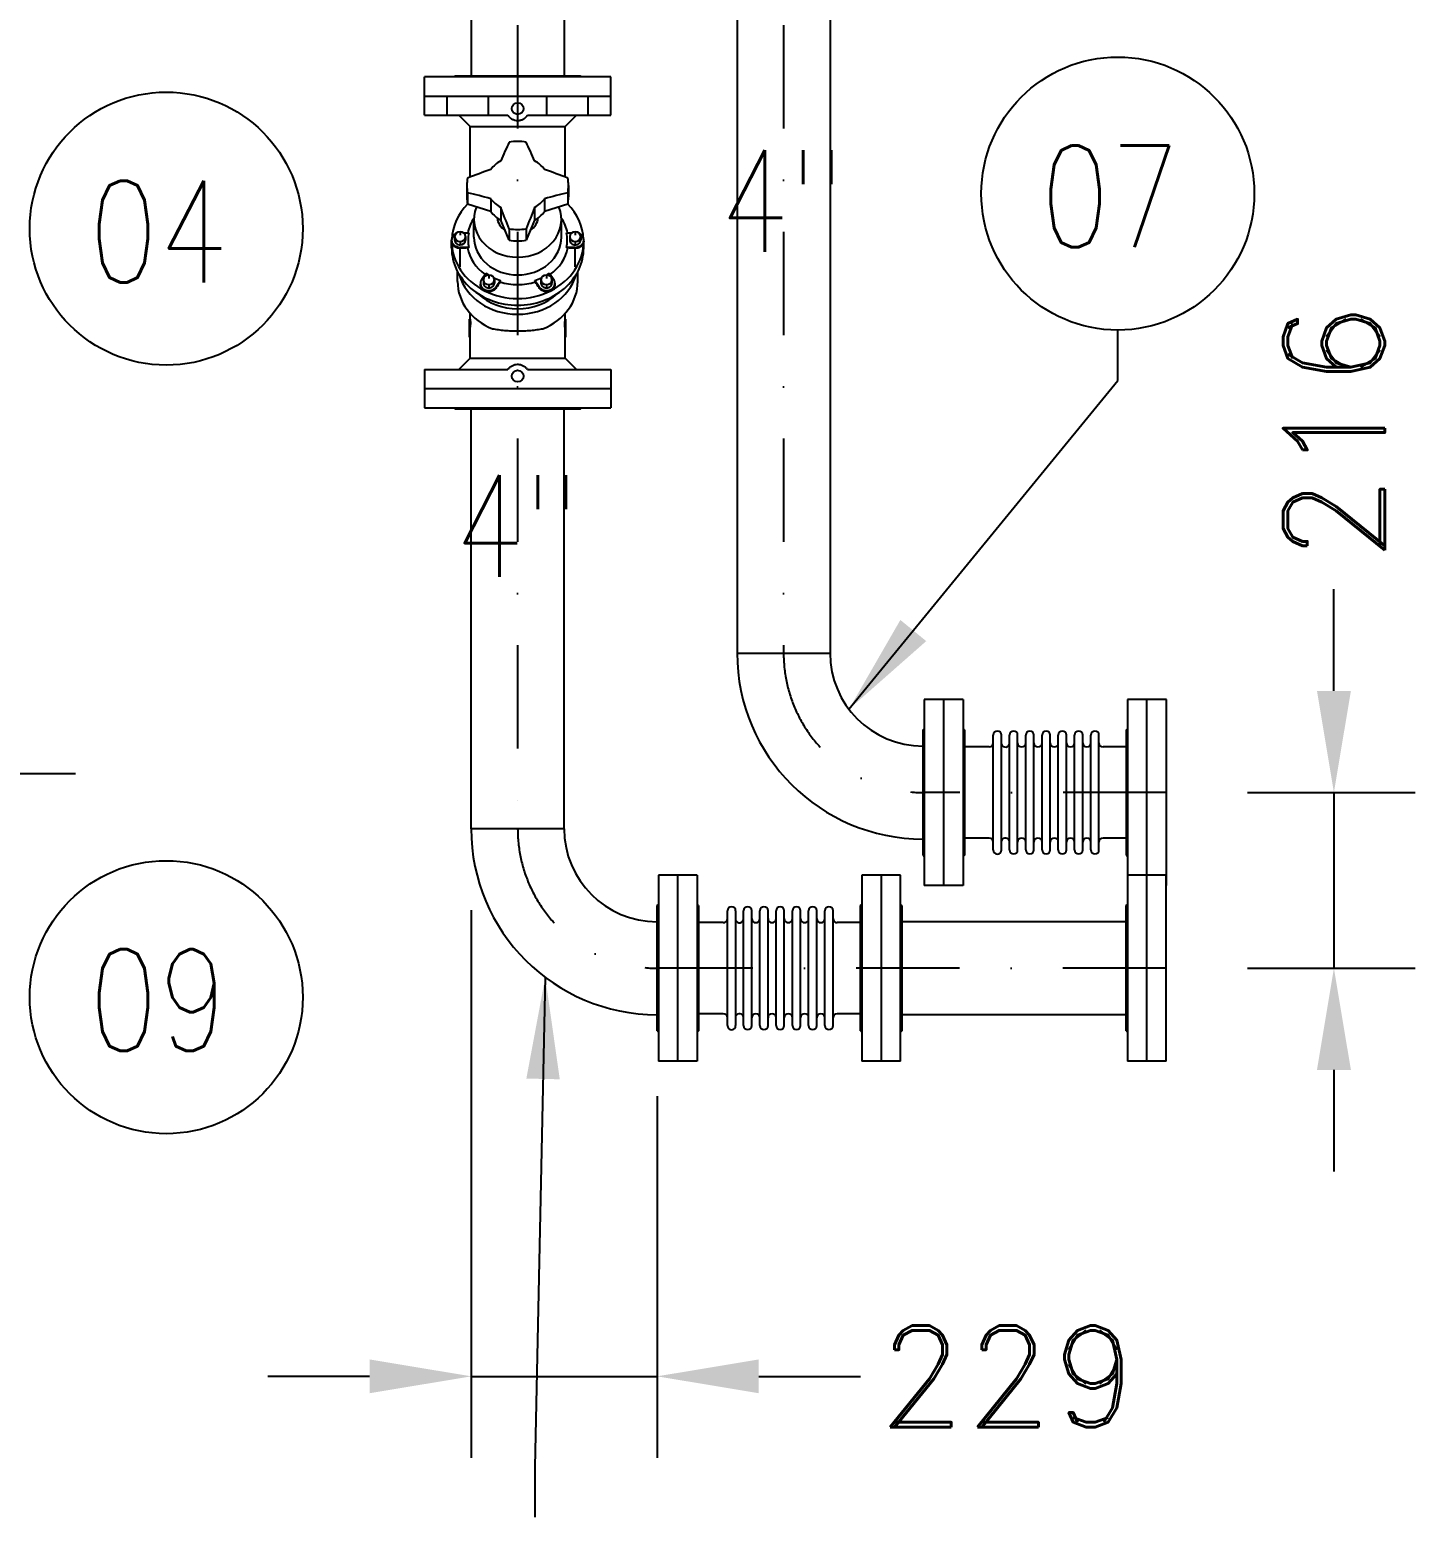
# Model space of a CAD drawing. Header units: millimetres. Extents: x -312439 to 477422, y -331570 to 212570.
# Drawn here: x 364595 to 366299, y 163316 to 165145 of the extents above; entities that cross this region are included whole.
import ezdxf

# ---------------------------------------------------------------- set-up
doc = ezdxf.new("R2010")
doc.units = ezdxf.units.MM
doc.linetypes.add('DASHDOT', pattern=[25.4, 12.7, -6.35, 0, -6.35])
doc.linetypes.add('DASHED', pattern=[0.75, 0.5, -0.25])
doc.layers.add('ARCONDTEXTO', color=4, linetype='Continuous')
doc.layers.add('TEXTO FORMATO', color=4, linetype='Continuous')
doc.styles.add('ROMAND', font='ROMAND.SHX')
doc.styles.add('ROMANS', font='romans.shx', dxfattribs={"height": 187.5})
doc.dimstyles.new('1-50 (MILIMETRO)', dxfattribs={"dimscale": 0, "dimtxt": 125, "dimasz": 125, "dimexe": 100, "dimexo": 100, "dimgap": 50, "dimtad": 0, "dimdec": 0, "dimzin": 0, "dimdsep": 46, "dimtxsty": 'ROMAND', "dimcen": -390, "dimclrd": 1, "dimclre": 1, "dimclrt": 3, "dimadec": 0, "dimazin": 0, "dimtfac": 1, "dimtdec": 0, "dimtix": 1, "dimtmove": 2, "dimatfit": 2, "dimfxl": 1, "dimtvp": 1, "dimtolj": 1, "dimtzin": 0, "dimarcsym": 0})

# ---------------------------------------------------------------- blocks, each defined once
blk = doc.blocks.new('*D140')
at = {"color": 1, "lineweight": -2, "transparency": 16777216}
for p, q in [((364339.6, 164230.8), (364651.9, 164230.8)), ((363903, 163794.2), (363903, 163481.9))]:
    blk.add_line(p, q, dxfattribs=at)
blk.add_arc((363903, 164230.8), 649, 281.053, 348.947, dxfattribs=at)
at = {"color": 1, "transparency": 16777216}
for points in [[(364519.1, 164108.4), (364560.6, 164104.4), (364551.9, 164230.8)], [(364029.4, 163573.2), (364025.4, 163614.6), (363903, 163581.9)]]:
    blk.add_solid(points, dxfattribs=at)
at = {"layer": 'Defpoints', "color": 0, "transparency": 16777216}
for p in [(363903, 164230.8, 0), (364239.6, 164230.8, 0), (363903, 163894.2, 0), (364227.4, 163668.8)]:
    blk.add_point(p, dxfattribs=at)
at = {"color": 3, "transparency": 16777216, "insert": (364273.5, 163860.3), "char_height": 125, "attachment_point": 5, "rotation": 45, "style": 'ROMAND'}
blk.add_mtext('\\A1;90°', dxfattribs=at)
blk = doc.blocks.new('*D19')
at = {"color": 1, "lineweight": -2, "transparency": 16777216}
for p, q in [((366199.1, 164332.4), (366199.1, 164457.4)), ((366092.7, 164207.4), (366299.1, 164207.4)), ((366199.1, 164207.4), (366199.1, 163991.4)), ((366092.7, 163991.4), (366299.1, 163991.4)), ((366199.1, 163866.4), (366199.1, 163741.4))]:
    blk.add_line(p, q, dxfattribs=at)
at = {"color": 1, "transparency": 16777216}
for points in [[(366178.3, 164332.4), (366220, 164332.4), (366199.1, 164207.4)], [(366178.3, 163866.4), (366220, 163866.4), (366199.1, 163991.4)]]:
    blk.add_solid(points, dxfattribs=at)
at = {"layer": 'Defpoints', "color": 0, "transparency": 16777216}
for p in [(365992.7, 164207.4, 0), (365992.7, 163991.4, 0), (366199.1, 163991.4)]:
    blk.add_point(p, dxfattribs=at)
at = {"color": 3, "transparency": 16777216, "insert": (366199.1, 164650), "char_height": 125, "attachment_point": 5, "rotation": 90, "style": 'ROMAND'}
blk.add_mtext('\\A1;216', dxfattribs=at)
blk = doc.blocks.new('*D67')
at = {"color": 1, "lineweight": -2, "transparency": 16777216}
for p, q in [((365138.3, 164062.8), (365138.3, 163389.6)), ((365366.9, 163834.2), (365366.9, 163389.6)), ((365013.3, 163489.6), (364888.3, 163489.6)), ((365138.3, 163489.6), (365366.9, 163489.6)), ((365491.9, 163489.6), (365616.9, 163489.6))]:
    blk.add_line(p, q, dxfattribs=at)
at = {"color": 1, "transparency": 16777216}
for points in [[(365013.3, 163510.4), (365013.3, 163468.8), (365138.3, 163489.6)], [(365491.9, 163510.4), (365491.9, 163468.8), (365366.9, 163489.6)]]:
    blk.add_solid(points, dxfattribs=at)
at = {"layer": 'Defpoints', "color": 0, "transparency": 16777216}
for p in [(365138.3, 164162.8, 0), (365366.9, 163934.2, 0), (365366.9, 163489.6)]:
    blk.add_point(p, dxfattribs=at)
at = {"color": 3, "transparency": 16777216, "insert": (365798.2, 163489.6), "char_height": 125, "attachment_point": 5, "style": 'ROMAND'}
blk.add_mtext('\\A1;229', dxfattribs=at)

msp = doc.modelspace()

# ---------------------------------------------------------------- linework, layer by layer
at = {"color": 6, "linetype": 'DASHDOT', "ltscale": 10}
for p, q in [((365195.405, 165913.066, 0), (365195.405, 164162.844, 0)), ((365522.405, 165913.066, 0), (365522.405, 164378.844, 0))]:
    msp.add_line(p, q, dxfattribs=at)
at = {"color": 5, "linetype": 'Continuous', "extrusion": (0, 1, 0)}
for p, q in [((365138.255, 165341.189, 0), (365138.255, 165088.757, 0)), ((365252.555, 165341.189, 0), (365252.555, 165088.757, 0)), ((365465.255, 165341.189, 0), (365465.255, 164378.844, 0)), ((365579.555, 165341.189, 0), (365579.555, 164378.844, 0)), ((365309.905, 165087.157, 0), (365080.905, 165087.157, 0)), ((365080.905, 165040.145, 0), (365080.905, 165087.157, 0)), ((365118.505, 165088.757, 0), (365116.905, 165087.157, 0)), ((365118.505, 165088.757, 0), (365272.305, 165088.757, 0)), ((365272.305, 165088.757, 0), (365273.905, 165087.157, 0)), ((365309.905, 165040.145, 0), (365309.905, 165087.157, 0)), ((365080.905, 165063.357, 0), (365309.905, 165063.357, 0)), ((365080.905, 165040.145, 0), (365183.303, 165040.145, 0)), ((365137.114, 165026.093, 0), (365123.062, 165040.145, 0)), ((365207.506, 165040.145, 0), (365309.905, 165040.145, 0)), ((365253.696, 165026.093, 0), (365267.748, 165040.145, 0)), ((365137.114, 165026.093, 0), (365253.696, 165026.093, 0)), ((365137.114, 164964.084, 0), (365137.114, 165026.093, 0)), ((365253.696, 164964.084, 0), (365253.696, 165026.093, 0)), ((365132.95, 164953.783, 0), (365132.95, 164939.749, 0)), ((365257.859, 164953.783, 0), (365257.859, 164939.749, 0)), ((365133.824, 164944.769, 0), (365133.824, 164930.735, 0)), ((365162.375, 164921.735, 0), (365133.824, 164930.735, 0)), ((365162.375, 164937.371, 0), (365162.375, 164921.735, 0)), ((365228.435, 164937.371, 0), (365228.435, 164921.735, 0)), ((365256.986, 164930.735, 0), (365228.435, 164921.735, 0)), ((365256.986, 164944.769, 0), (365256.986, 164930.735, 0)), ((365141.694, 164890.306, 0), (365141.694, 164912.001, 0)), ((365174.604, 164926.78, 0), (365174.604, 164911.145, 0)), ((365184.996, 164886.419, 0), (365174.604, 164911.145, 0)), ((365216.206, 164911.145, 0), (365205.814, 164886.419, 0)), ((365216.206, 164926.78, 0), (365216.206, 164911.145, 0)), ((365249.116, 164890.306, 0), (365249.116, 164912.001, 0)), ((365128.418, 164895.678, 0), (365135.302, 164895.678, 0)), ((365184.996, 164900.453, 0), (365184.996, 164886.419, 0)), ((365205.814, 164900.453, 0), (365205.814, 164886.419, 0)), ((365255.507, 164895.678, 0), (365262.392, 164895.678, 0)), ((365114.214, 164876.931, 0), (365114.214, 164886.663, 0)), ((365117.857, 164890.827, 0), (365117.857, 164886.663, 0)), ((365135.302, 164877.649, 0), (365124.623, 164877.649, 0)), ((365131.389, 164890.827, 0), (365131.389, 164886.663, 0)), ((365266.187, 164877.649, 0), (365255.507, 164877.649, 0)), ((365259.421, 164890.827, 0), (365259.421, 164886.663, 0)), ((365272.953, 164890.827, 0), (365272.953, 164886.663, 0)), ((365276.596, 164876.931, 0), (365276.596, 164886.663, 0)), ((365121.5, 164835.659, 0), (365121.5, 164847.818, 0)), ((365150.999, 164838.084, 0), (365156.339, 164846.093, 0)), ((365153.248, 164837.74, 0), (365153.248, 164833.577, 0)), ((365166.78, 164837.74, 0), (365166.78, 164833.577, 0)), ((365174.368, 164837.079, 0), (365169.028, 164829.069, 0)), ((365221.781, 164829.069, 0), (365216.442, 164837.079, 0)), ((365224.03, 164837.74, 0), (365224.03, 164833.577, 0)), ((365234.471, 164846.093, 0), (365239.81, 164838.084, 0)), ((365237.562, 164837.74, 0), (365237.562, 164833.577, 0)), ((365269.309, 164835.659, 0), (365269.309, 164847.818, 0)), ((365149.605, 164833.577, 0), (365149.605, 164832.22, 0)), ((365241.205, 164833.577, 0), (365241.205, 164832.22, 0)), ((365136.073, 164789.455, 0), (365137.114, 164789.455, 0)), ((365136.073, 164767.219, 0), (365136.073, 164789.454, 0)), ((365136.431, 164782.954, 0), (365137.478, 164782.954, 0)), ((365136.431, 164779.664, 0), (365136.431, 164782.954, 0)), ((365137.114, 164789.455, 0), (365137.114, 164796.313, 0)), ((365137.478, 164779.664, 0), (365137.478, 164782.954, 0)), ((365253.331, 164782.954, 0), (365254.379, 164782.954, 0)), ((365253.331, 164779.664, 0), (365253.331, 164782.954, 0)), ((365253.696, 164789.455, 0), (365253.696, 164796.313, 0)), ((365253.696, 164789.455, 0), (365254.737, 164789.455, 0)), ((365254.379, 164779.664, 0), (365254.379, 164782.954, 0)), ((365254.737, 164767.219, 0), (365254.737, 164789.454, 0)), ((365137.146, 164767.219, 0), (365136.073, 164767.219, 0)), ((365137.478, 164779.664, 0), (365136.105, 164779.664, 0)), ((365136.105, 164767.219, 0), (365136.105, 164779.664, 0)), ((365137.114, 164741.508, 0), (365137.114, 164767.219, 0)), ((365137.146, 164767.219, 0), (365137.146, 164779.664, 0)), ((365253.331, 164779.664, 0), (365254.705, 164779.664, 0)), ((365253.663, 164767.219, 0), (365253.663, 164779.664, 0)), ((365253.663, 164767.219, 0), (365254.737, 164767.219, 0)), ((365253.696, 164741.508, 0), (365253.696, 164767.219, 0)), ((365254.705, 164767.219, 0), (365254.705, 164779.664, 0)), ((365080.905, 164727.456, 0), (365183.303, 164727.456, 0)), ((365080.905, 164727.456, 0), (365080.905, 164680.444, 0)), ((365137.114, 164741.508, 0), (365123.062, 164727.456, 0)), ((365137.114, 164741.508, 0), (365253.696, 164741.508, 0)), ((365207.506, 164727.456, 0), (365309.905, 164727.456, 0)), ((365253.696, 164741.508, 0), (365267.748, 164727.456, 0)), ((365309.905, 164727.456, 0), (365309.905, 164680.444, 0)), ((365080.905, 164704.244, 0), (365309.905, 164704.244, 0)), ((365080.905, 164680.444, 0), (365309.905, 164680.444, 0)), ((365118.505, 164678.844, 0), (365116.905, 164680.444, 0)), ((365272.305, 164678.844, 0), (365118.505, 164678.844, 0)), ((365138.255, 164162.844, 0), (365138.255, 164678.844, 0)), ((365252.555, 164162.844, 0), (365252.555, 164678.844, 0)), ((365272.305, 164678.844, 0), (365273.905, 164680.444, 0)), ((365465.255, 164378.844, 0), (365579.555, 164378.844, 0)), ((365695.455, 164321.894, 0), (365695.455, 164092.894, 0)), ((365743.055, 164321.894, 0), (365695.455, 164321.894, 0)), ((365719.255, 164092.894, 0), (365719.255, 164321.894, 0)), ((365743.055, 164321.894, 0), (365743.055, 164092.894, 0)), ((365945.455, 164321.894, 0), (365945.455, 164105.894, 0)), ((365993.055, 164321.894, 0), (365945.455, 164321.894, 0)), ((365969.255, 164105.894, 0), (365969.255, 164321.894, 0)), ((365993.055, 164092.894, 0), (365993.055, 164321.894, 0)), ((365693.855, 164284.294, 0), (365695.455, 164285.894, 0)), ((365693.855, 164130.494, 0), (365693.855, 164284.294, 0)), ((365744.655, 164284.294, 0), (365743.055, 164285.894, 0)), ((365744.655, 164284.294, 0), (365744.655, 164130.494, 0)), ((365780.232, 164136.887, 0), (365780.232, 164277.901, 0)), ((365790.471, 164136.887, 0), (365790.471, 164277.901, 0)), ((365800.232, 164136.887, 0), (365800.232, 164277.901, 0)), ((365810.232, 164136.887, 0), (365810.232, 164277.901, 0)), ((365820.232, 164136.887, 0), (365820.232, 164277.901, 0)), ((365830.232, 164136.887, 0), (365830.232, 164277.901, 0)), ((365840.232, 164136.887, 0), (365840.232, 164277.901, 0)), ((365850.232, 164136.887, 0), (365850.232, 164277.901, 0)), ((365860.232, 164136.887, 0), (365860.232, 164277.901, 0)), ((365870.232, 164136.887, 0), (365870.232, 164277.901, 0)), ((365880.232, 164136.887, 0), (365880.232, 164277.901, 0)), ((365890.232, 164136.887, 0), (365890.232, 164277.901, 0)), ((365900.232, 164136.887, 0), (365900.232, 164277.901, 0)), ((365910.232, 164136.887, 0), (365910.232, 164277.901, 0)), ((365943.855, 164284.294, 0), (365945.455, 164285.894, 0)), ((365943.855, 164130.494, 0), (365943.855, 164284.294, 0)), ((365775.232, 164263.394, 0), (365744.655, 164263.394, 0)), ((365943.855, 164263.394, 0), (365915.232, 164263.394, 0)), ((365252.555, 164162.844, 0), (365138.255, 164162.844, 0)), ((365775.232, 164151.394, 0), (365744.655, 164151.394, 0)), ((365943.855, 164151.394, 0), (365915.232, 164151.394, 0)), ((365693.855, 164130.494, 0), (365695.455, 164128.894, 0)), ((365744.655, 164130.494, 0), (365743.055, 164128.894, 0)), ((365943.855, 164130.494, 0), (365945.455, 164128.894, 0)), ((365368.455, 164105.894, 0), (365368.455, 163876.894, 0)), ((365416.055, 164105.894, 0), (365368.455, 164105.894, 0)), ((365392.255, 163876.894, 0), (365392.255, 164105.894, 0)), ((365416.055, 164105.894, 0), (365416.055, 163876.894, 0)), ((365618.455, 164105.894, 0), (365618.455, 163876.894, 0)), ((365666.055, 164105.894, 0), (365618.455, 164105.894, 0)), ((365642.255, 164105.894, 0), (365642.255, 163876.894, 0)), ((365666.055, 163876.894, 0), (365666.055, 164105.894, 0)), ((365945.146, 164105.894, 0), (365945.146, 163876.894, 0)), ((365992.746, 164105.894, 0), (365945.146, 164105.894, 0)), ((365968.946, 163876.894, 0), (365968.946, 164105.894, 0)), ((365992.746, 163876.894, 0), (365992.746, 164105.894, 0)), ((365743.055, 164092.894, 0), (365695.455, 164092.894, 0)), ((365993.055, 164092.894, 0), (365992.746, 164092.894, 0)), ((365366.855, 164068.294, 0), (365368.455, 164069.894, 0)), ((365366.855, 163914.494, 0), (365366.855, 164068.294, 0)), ((365417.655, 164068.294, 0), (365416.055, 164069.894, 0)), ((365417.655, 164068.294, 0), (365417.655, 163914.494, 0)), ((365616.855, 164068.294, 0), (365618.455, 164069.894, 0)), ((365616.855, 163914.494, 0), (365616.855, 164068.294, 0)), ((365667.655, 164068.294, 0), (365666.055, 164069.894, 0)), ((365667.655, 164068.294, 0), (365667.655, 163914.494, 0)), ((365943.546, 164068.294, 0), (365945.146, 164069.894, 0)), ((365943.546, 163914.494, 0), (365943.546, 164068.294, 0)), ((365453.232, 163920.887, 0), (365453.232, 164061.901, 0)), ((365463.471, 163920.887, 0), (365463.471, 164061.901, 0)), ((365473.232, 163920.887, 0), (365473.232, 164061.901, 0)), ((365483.232, 163920.887, 0), (365483.232, 164061.901, 0)), ((365493.232, 163920.887, 0), (365493.232, 164061.901, 0)), ((365503.232, 163920.887, 0), (365503.232, 164061.901, 0)), ((365513.232, 163920.887, 0), (365513.232, 164061.901, 0)), ((365523.232, 163920.887, 0), (365523.232, 164061.901, 0)), ((365533.232, 163920.887, 0), (365533.232, 164061.901, 0)), ((365543.232, 163920.887, 0), (365543.232, 164061.901, 0)), ((365553.232, 163920.887, 0), (365553.232, 164061.901, 0)), ((365563.232, 163920.887, 0), (365563.232, 164061.901, 0)), ((365573.232, 163920.887, 0), (365573.232, 164061.901, 0)), ((365583.232, 163920.887, 0), (365583.232, 164061.901, 0)), ((365448.232, 164047.394, 0), (365417.655, 164047.394, 0)), ((365616.855, 164047.394, 0), (365588.232, 164047.394, 0)), ((365943.546, 164048.544, 0), (365667.655, 164048.544, 0)), ((365448.232, 163935.394, 0), (365417.655, 163935.394, 0)), ((365616.855, 163935.394, 0), (365588.232, 163935.394, 0)), ((365943.546, 163934.244, 0), (365667.655, 163934.244, 0)), ((365366.855, 163914.494, 0), (365368.455, 163912.894, 0)), ((365417.655, 163914.494, 0), (365416.055, 163912.894, 0)), ((365616.855, 163914.494, 0), (365618.455, 163912.894, 0)), ((365667.655, 163914.494, 0), (365666.055, 163912.894, 0)), ((365943.546, 163914.494, 0), (365945.146, 163912.894, 0)), ((365416.055, 163876.894, 0), (365368.455, 163876.894, 0)), ((365666.055, 163876.894, 0), (365618.455, 163876.894, 0)), ((365992.746, 163876.894, 0), (365945.146, 163876.894, 0))]:
    msp.add_line(p, q, dxfattribs=at)
at = {"color": 5, "linetype": 'DASHED', "extrusion": (0, 1, 0)}
for p, q in [((365108.854, 165040.145, 0), (365108.854, 165063.357, 0)), ((365159.554, 165040.145, 0), (365159.554, 165063.357, 0)), ((365231.255, 165040.145, 0), (365231.255, 165063.357, 0)), ((365281.956, 165040.145, 0), (365281.956, 165063.357, 0)), ((365124.623, 164896.686, 0), (365124.623, 164892.523, 0)), ((365266.187, 164896.686, 0), (365266.187, 164892.523, 0)), ((365124.538, 164853.821, 0), (365124.538, 164877.554, 0)), ((365124.623, 164884.967, 0), (365124.623, 164880.804, 0)), ((365124.623, 164877.649, 0), (365124.623, 164876.509, 0)), ((365266.187, 164884.967, 0), (365266.187, 164880.804, 0)), ((365266.187, 164877.649, 0), (365266.187, 164876.509, 0)), ((365266.271, 164853.821, 0), (365266.271, 164877.554, 0)), ((365150.999, 164838.084, 0), (365150.999, 164836.945, 0)), ((365160.014, 164843.6, 0), (365160.014, 164839.436, 0)), ((365230.796, 164843.6, 0), (365230.796, 164839.436, 0)), ((365239.81, 164838.084, 0), (365239.81, 164836.945, 0)), ((365160.014, 164831.881, 0), (365160.014, 164827.717, 0)), ((365169.028, 164829.069, 0), (365169.028, 164827.93, 0)), ((365221.781, 164829.069, 0), (365221.781, 164827.93, 0)), ((365230.796, 164831.881, 0), (365230.796, 164827.717, 0))]:
    msp.add_line(p, q, dxfattribs=at)
at = {"color": 6, "linetype": 'DASHDOT', "ltscale": 10, "extrusion": (0, 1, 0)}
for p, q in [((365993.055, 164207.394, 0), (365693.855, 164207.394, 0)), ((365992.746, 163991.394, 0), (365366.855, 163991.394, 0))]:
    msp.add_line(p, q, dxfattribs=at)
at = {"color": 5, "linetype": 'Continuous'}
for centre in [(365195.405, 165048.264, 0), (365195.405, 164719.337, 0)]:
    msp.add_circle(centre, 7.182, dxfattribs=at)
for centre, radius, start, end in [((365693.855, 164378.844, 0), 228.6, 180, 270), ((365693.855, 164378.844, 0), 114.3, 180, 270), ((365785.351, 164277.901, 0), 5.119, 0, 180), ((365805.232, 164277.901, 0), 5, 0, 180), ((365825.232, 164277.901, 0), 5, 0, 180), ((365845.232, 164277.901, 0), 5, 0, 180), ((365865.232, 164277.901, 0), 5, 0, 180), ((365885.232, 164277.901, 0), 5, 0, 180), ((365905.232, 164277.901, 0), 5, 0, 180), ((365775.232, 164268.394, 0), 5, 270, 0), ((365795.232, 164268.268, 0), 5.002, 197.829397, 358.562061), ((365815.232, 164268.394, 0), 5, 180, 0), ((365835.232, 164268.394, 0), 5, 180, 0), ((365855.232, 164268.394, 0), 5, 180, 0), ((365875.232, 164268.394, 0), 5, 180, 0), ((365895.232, 164268.394, 0), 5, 180, 0), ((365915.232, 164268.394, 0), 5, 180, 270), ((365366.855, 164162.844, 0), 228.6, 180, 270), ((365366.855, 164162.844, 0), 114.3, 180, 270), ((365775.232, 164146.394, 0), 5, 0, 90), ((365795.232, 164146.519, 0), 5.002, 1.437939, 162.170603), ((365815.232, 164146.394, 0), 5, 0, 180), ((365835.232, 164146.394, 0), 5, 0, 180), ((365855.232, 164146.394, 0), 5, 0, 180), ((365875.232, 164146.394, 0), 5, 0, 180), ((365895.232, 164146.394, 0), 5, 0, 180), ((365915.232, 164146.394, 0), 5, 90, 180), ((365785.351, 164136.887, 0), 5.119, 180, 0), ((365805.232, 164136.887, 0), 5, 180, 0), ((365825.232, 164136.887, 0), 5, 180, 0), ((365845.232, 164136.887, 0), 5, 180, 0), ((365865.232, 164136.887, 0), 5, 180, 0), ((365885.232, 164136.887, 0), 5, 180, 0), ((365905.232, 164136.887, 0), 5, 180, 0), ((365448.232, 164052.394, 0), 5, 270, 0), ((365458.351, 164061.901, 0), 5.119, 0, 180), ((365468.232, 164052.268, 0), 5.002, 197.829397, 358.562061), ((365478.232, 164061.901, 0), 5, 0, 180), ((365488.232, 164052.394, 0), 5, 180, 0), ((365498.232, 164061.901, 0), 5, 0, 180), ((365508.232, 164052.394, 0), 5, 180, 0), ((365518.232, 164061.901, 0), 5, 0, 180), ((365528.232, 164052.394, 0), 5, 180, 0), ((365538.232, 164061.901, 0), 5, 0, 180), ((365548.232, 164052.394, 0), 5, 180, 0), ((365558.232, 164061.901, 0), 5, 0, 180), ((365568.232, 164052.394, 0), 5, 180, 0), ((365578.232, 164061.901, 0), 5, 0, 180), ((365588.232, 164052.394, 0), 5, 180, 270), ((365448.232, 163930.394, 0), 5, 0, 90), ((365468.232, 163930.519, 0), 5.002, 1.437939, 162.170603), ((365488.232, 163930.394, 0), 5, 0, 180), ((365508.232, 163930.394, 0), 5, 0, 180), ((365528.232, 163930.394, 0), 5, 0, 180), ((365548.232, 163930.394, 0), 5, 0, 180), ((365568.232, 163930.394, 0), 5, 0, 180), ((365588.232, 163930.394, 0), 5, 90, 180), ((365458.351, 163920.887, 0), 5.119, 180, 0), ((365478.232, 163920.887, 0), 5, 180, 0), ((365498.232, 163920.887, 0), 5, 180, 0), ((365518.232, 163920.887, 0), 5, 180, 0), ((365538.232, 163920.887, 0), 5, 180, 0), ((365558.232, 163920.887, 0), 5, 180, 0), ((365578.232, 163920.887, 0), 5, 180, 0)]:
    msp.add_arc(centre, radius, start, end, dxfattribs=at)
at = {"color": 6, "linetype": 'DASHDOT', "ltscale": 10}
for centre in [(365693.855, 164378.844, 0), (365366.855, 164162.844, 0)]:
    msp.add_arc(centre, 171.45, 180, 270, dxfattribs=at)
at = {"color": 5, "linetype": 'Continuous'}
for centre, major_axis, ratio, start_param, end_param in [((365166.422, 164778.176, 0), (112.271, 356.18), 0.17101007, 0.92776973, 1.00960026), ((365195.405, 164953.783, 0), (62.455, 0), 0.8660254, 1.57079633, 1.73824441), ((365195.405, 164953.783, 0), (62.455, 0), 0.8660254, 1.40334825, 1.57079633), ((365224.388, 164778.176, 0), (112.271, -356.18), 0.17101007, 2.13199239, 2.21382292), ((365195.405, 164955.385, 0), (39.034, 0), 0.8660254, 2.1328053, 2.57958368), ((365195.405, 164955.385, 0), (39.034, 0), 0.8660254, 0.56200898, 1.00878735), ((365184.856, 164794.141, 0), (344.286, 144.695), 0.46984631, 1.43994373, 1.52177426), ((365205.954, 164794.141, 0), (344.286, -144.695), 0.46984631, 1.6198184, 1.70164893), ((365195.405, 164953.783, 0), (62.455, 0), 0.8660254, 2.97414457, 3.14159265), ((365195.405, 164953.783, 0), (62.455, 0), 0.8660254, 3.14159265, 3.30904073), ((365195.405, 164953.783, 0), (62.455, 0), 0.8660254, 0, 0.16744808), ((365195.405, 164953.783, 0), (62.455, 0), 0.8660254, 6.11573723, 6.28318531), ((365195.405, 164885.102, 0), (81.191, 0), 0.8660254, 2.432344, 3.10701384), ((365195.405, 164939.749, 0), (62.455, 0), 0.8660254, 3.14159265, 3.30904073), ((365184.856, 164743.94, 0), (344.286, -144.695), 0.46984631, 1.82985829, 1.91168882), ((365195.405, 164955.385, 0), (39.034, 0), 0.8660254, 3.70360163, 4.15038), ((365195.405, 164955.385, 0), (39.034, 0), 0.8660254, 5.27439796, 5.72117633), ((365205.954, 164743.94, 0), (344.286, 144.695), 0.46984631, 1.22990383, 1.31173436), ((365195.405, 164939.749, 0), (-62.455, 0), 0.8660254, 2.97414457, 3.14159265), ((365195.405, 164885.102, 0), (81.191, 0), 0.8660254, 0.03457881, 0.70924865), ((365195.405, 164885.92, 0), (62.483, 0), 0.8660254, 2.60427768, 2.96027992), ((365195.405, 164912.001, 0), (53.711, 0), 0.8660254, 2.80620982, 4.71238898), ((365195.405, 164939.749, 0), (39.034, 0), 0.8660254, 3.70360163, 4.15038), ((365195.405, 164915.809, 0), (25.294, 0), 0.8660254, 3.2272514, 4.05379587), ((365166.422, 164759.905, 0), (-112.271, 356.18), 0.17101007, 5.06354515, 5.14537568), ((365195.405, 164912.001, 0), (53.711, 0), 0.8660254, 4.71238898, 6.61856814), ((365224.388, 164759.905, 0), (-112.271, -356.18), 0.17101007, 4.27940228, 4.36123281), ((365195.405, 164915.809, 0), (25.294, 0), 0.8660254, 5.37098209, 6.19752656), ((365195.405, 164939.749, 0), (39.034, 0), 0.8660254, 5.27439796, 5.72117633), ((365195.405, 164885.92, 0), (62.483, 0), 0.8660254, 0.18131273, 0.53731497), ((365124.623, 164886.663, 0), (10.409, 0), 0.8660254, 2.11391286, 4.71238898), ((365124.623, 164890.827, 0), (-6.766, 0), 0.8660254, 4.71238898, 7.85398163), ((365124.623, 164890.827, 0), (-6.766, 0), 0.8660254, 1.57079633, 4.71238898), ((365195.405, 164886.663, 0), (60.997, 0), 0.8660254, 2.9701049, 3.3130804), ((365195.405, 164953.783, 0), (62.455, 0), 0.8660254, 4.5449409, 4.71238898), ((365195.405, 164953.783, 0), (62.455, 0), 0.8660254, 4.71238898, 4.87983706), ((365195.405, 164886.663, 0), (60.997, 0), 0.8660254, 6.11169756, 6.45467306), ((365266.187, 164890.827, 0), (6.766, 0), 0.8660254, 1.57079633, 4.71238898), ((365266.187, 164890.827, 0), (6.766, 0), 0.8660254, 4.71238898, 7.85398163), ((365266.187, 164886.663, 0), (-10.409, 0), 0.8660254, 1.57079633, 4.16927245), ((365195.405, 164885.102, 0), (81.191, 0), 0.8660254, 3.14159265, 4.1887902), ((365195.405, 164876.931, 0), (81.191, 0), 0.8660254, 3.14159265, 4.71238898), ((365124.623, 164886.663, 0), (-6.766, 0), 0.8660254, 0, 1.57079633), ((365124.623, 164886.663, 0), (-6.766, 0), 0.8660254, 1.57079633, 3.14159265), ((365195.405, 164885.92, 0), (62.483, 0), 0.8660254, 3.30896296, 4.01445297), ((365195.405, 164890.306, 0), (53.711, 0), 0.8660254, 3.14159265, 4.71238898), ((365195.405, 164939.749, 0), (62.455, 0), 0.8660254, 4.5449409, 4.87983706), ((365195.405, 164890.306, 0), (53.711, 0), 0.8660254, 4.71238898, 6.28318531), ((365195.405, 164876.931, 0), (81.191, 0), 0.8660254, 4.71238898, 6.28318531), ((365195.405, 164885.92, 0), (62.483, 0), 0.8660254, 5.41032499, 6.115815), ((365195.405, 164885.102, 0), (81.191, 0), 0.8660254, 5.23598776, 6.28318531), ((365266.187, 164886.663, 0), (6.766, 0), 0.8660254, 3.14159265, 4.71238898), ((365266.187, 164886.663, 0), (6.766, 0), 0.8660254, 4.71238898, 6.28318531), ((365195.405, 164859.391, 0), (73.905, 0), 0.8660254, 3.38446269, 6.04031527), ((365160.014, 164833.577, 0), (10.409, 0), 0.8660254, 2.61799388, 5.75958653), ((365160.014, 164837.74, 0), (6.766, 0), 0.8660254, 1.57079633, 4.71238898), ((365195.405, 164886.663, 0), (60.997, 0), 0.8660254, 4.01730246, 4.0946815), ((365160.014, 164837.74, 0), (6.766, 0), 0.8660254, 4.71238898, 7.85398163), ((365195.405, 164886.663, 0), (60.997, 0), 0.8660254, 4.21076143, 4.36027795), ((365195.405, 164886.663, 0), (60.997, 0), 0.8660254, 5.06450001, 5.21401654), ((365230.796, 164833.577, 0), (-10.409, 0), 0.8660254, 0.52359878, 3.66519143), ((365230.796, 164837.74, 0), (6.766, 0), 0.8660254, 1.57079633, 4.71238898), ((365195.405, 164886.663, 0), (60.997, 0), 0.8660254, 5.33009646, 5.40747551), ((365230.796, 164837.74, 0), (6.766, 0), 0.8660254, 4.71238898, 7.85398163), ((365195.405, 164835.659, 0), (73.905, 0), 0.8660254, 3.14159265, 4.27787098), ((365195.405, 164859.391, 0), (66.098, 0), 0.8660254, 3.88544669, 4.71238898), ((365160.014, 164833.577, 0), (6.766, 0), 0.8660254, 3.14159265, 4.71238898), ((365195.405, 164885.102, 0), (81.191, 0), 0.8660254, 4.1887902, 4.71238898), ((365160.014, 164833.577, 0), (6.766, 0), 0.8660254, 4.71238898, 6.28318531), ((365195.405, 164885.92, 0), (62.483, 0), 0.8660254, 4.35616051, 4.71238898), ((365195.405, 164885.92, 0), (62.483, 0), 0.8660254, 4.71238898, 5.06861745), ((365195.405, 164885.102, 0), (81.191, 0), 0.8660254, 4.71238898, 5.23598776), ((365195.405, 164859.391, 0), (66.098, 0), 0.8660254, 4.71238898, 5.53933127), ((365230.796, 164833.577, 0), (6.766, 0), 0.8660254, 3.14159265, 4.71238898), ((365195.405, 164835.659, 0), (73.905, 0), 0.8660254, 5.14690698, 6.28318531), ((365230.796, 164833.577, 0), (6.766, 0), 0.8660254, 4.71238898, 6.28318531), ((365195.405, 164789.454, 0), (59.332, 0), 0.99934383, 3.14156393, 3.14159265), ((365195.405, 164789.457, 0), (-59.332, 0), 0.99934383, 0.00002873, 0.10989894), ((365195.405, 164789.457, 0), (-58.291, 0), 0.99934383, 0.00002924, 0.11186957), ((365195.405, 164789.457, 0), (-58.291, 0), 0.99934383, 3.02972308, 3.14156341), ((365195.405, 164789.457, 0), (-59.332, 0), 0.99934383, 3.03169372, 3.14156393), ((365195.405, 164789.454, 0), (59.332, 0), 0.99934383, 0, 0.00002873)]:
    msp.add_ellipse(centre, major_axis=major_axis, ratio=ratio, start_param=start_param, end_param=end_param, dxfattribs=at)
for points, knots in [([(365183.303, 165040.145, 0), (365183.973, 165039.148, 0), (365184.749, 165038.253, 0), (365185.849, 165037.258, 0), (365186.076, 165037.065, 0), (365186.543, 165036.692, 0), (365186.784, 165036.511, 0), (365187.517, 165035.996, 0), (365188.023, 165035.685, 0), (365189.068, 165035.128, 0), (365189.607, 165034.881, 0), (365190.719, 165034.453, 0), (365191.295, 165034.27, 0), (365193.031, 165033.837, 0), (365194.208, 165033.692, 0), (365195.405, 165033.692, 0)], [0, 0, 0, 0, 0.0034182904, 0.0034182904, 0.004272863, 0.004272863, 0.0051274356, 0.0051274356, 0.0068365808, 0.0068365808, 0.0085457261, 0.0085457261, 0.0102548713, 0.0102548713, 0.0136731617, 0.0136731617, 0.0136731617, 0.0136731617]), ([(365195.405, 165033.692, 0), (365195.704, 165033.692, 0), (365196.005, 165033.701, 0), (365196.602, 165033.738, 0), (365196.898, 165033.765, 0), (365197.782, 165033.875, 0), (365198.364, 165033.983, 0), (365199.514, 165034.27, 0), (365200.082, 165034.449, 0), (365201.202, 165034.881, 0), (365201.743, 165035.129, 0), (365202.787, 165035.686, 0), (365203.291, 165035.996, 0), (365204.019, 165036.506, 0), (365204.257, 165036.685, 0), (365204.724, 165037.057, 0), (365204.953, 165037.251, 0), (365206.06, 165038.252, 0), (365206.838, 165039.149, 0), (365207.506, 165040.145, 0)], [0.0136731617, 0.0136731617, 0.0136731617, 0.0136731617, 0.0145264761, 0.0145264761, 0.0153797904, 0.0153797904, 0.0170864192, 0.0170864192, 0.0187930479, 0.0187930479, 0.0204996767, 0.0204996767, 0.0222063054, 0.0222063054, 0.0230596198, 0.0230596198, 0.0239129342, 0.0239129342, 0.0273261917, 0.0273261917, 0.0273261917, 0.0273261917]), ([(365124.623, 164876.509, 0), (365123.937, 164876.48, 0), (365123.261, 164876.509, 0), (365122.265, 164876.638, 0), (365121.936, 164876.696, 0), (365121.282, 164876.84, 0), (365120.958, 164876.927, 0), (365120.013, 164877.226, 0), (365119.415, 164877.479, 0), (365118.284, 164878.086, 0), (365117.747, 164878.446, 0), (365116.786, 164879.239, 0), (365116.354, 164879.676, 0), (365115.783, 164880.393, 0), (365115.605, 164880.643, 0), (365115.283, 164881.152, 0), (365114.993, 164881.673, 0), (365114.763, 164882.218, 0), (365114.565, 164882.776, 0), (365114.481, 164883.062, 0), (365114.28, 164883.929, 0), (365114.214, 164884.513, 0), (365114.214, 164885.102, 0)], [0.0000001979, 0.0000001979, 0.0000001979, 0.0000001979, 0.0019579504, 0.0019579504, 0.0029368267, 0.0029368267, 0.003915703, 0.003915703, 0.0058734555, 0.0058734555, 0.007831208, 0.007831208, 0.0097889606, 0.0097889606, 0.0107678368, 0.0107678368, 0.0117467131, 0.0127255894, 0.0127255894, 0.0137044656, 0.0137044656, 0.0156622181, 0.0156622181, 0.0156622181, 0.0156622181]), ([(365276.596, 164885.102, 0), (365276.596, 164884.808, 0), (365276.579, 164884.513, 0), (365276.512, 164883.924, 0), (365276.461, 164883.631, 0), (365276.261, 164882.771, 0), (365276.064, 164882.216, 0), (365275.672, 164881.413, 0), (365275.524, 164881.148, 0), (365275.201, 164880.638, 0), (365275.026, 164880.392, 0), (365274.46, 164879.682, 0), (365274.029, 164879.244, 0), (365273.057, 164878.442, 0), (365272.531, 164878.089, 0), (365271.686, 164877.635, 0), (365271.395, 164877.495, 0), (365270.793, 164877.241, 0), (365270.482, 164877.126, 0), (365269.537, 164876.827, 0), (365268.89, 164876.684, 0), (365267.559, 164876.51, 0), (365266.873, 164876.48, 0), (365266.187, 164876.509, 0)], [0.0156622181, 0.0156622181, 0.0156622181, 0.0156622181, 0.0166401895, 0.0166401895, 0.0176181608, 0.0176181608, 0.0195741034, 0.0195741034, 0.0205520747, 0.0205520747, 0.021530046, 0.021530046, 0.0234859886, 0.0234859886, 0.0254419312, 0.0254419312, 0.0264199025, 0.0264199025, 0.0273978738, 0.0273978738, 0.0293538164, 0.0293538164, 0.031309759, 0.031309759, 0.031309759, 0.031309759]), ([(365154.809, 164824.209, 0), (365154.515, 164824.356, 0), (365154.228, 164824.516, 0), (365153.67, 164824.865, 0), (365153.401, 164825.053, 0), (365152.633, 164825.645, 0), (365152.169, 164826.081, 0), (365151.546, 164826.8, 0), (365151.35, 164827.052, 0), (365150.989, 164827.568, 0), (365150.824, 164827.832, 0), (365150.375, 164828.645, 0), (365150.135, 164829.213, 0), (365149.78, 164830.401, 0), (365149.671, 164831.003, 0), (365149.612, 164831.814, 0), (365149.605, 164832.016, 0), (365149.605, 164832.22, 0)], [0.0156624186, 0.0156624186, 0.0156624186, 0.0156624186, 0.0166406399, 0.0166406399, 0.0176188611, 0.0176188611, 0.0195753035, 0.0195753035, 0.0205535247, 0.0205535247, 0.021531746, 0.021531746, 0.0234881884, 0.0234881884, 0.0254446308, 0.0254446308, 0.0260943859, 0.0260943859, 0.0260943859, 0.0260943859]), ([(365169.028, 164827.93, 0), (365168.685, 164827.386, 0), (365168.289, 164826.88, 0), (365167.62, 164826.176, 0), (365167.384, 164825.951, 0), (365166.886, 164825.519, 0), (365166.624, 164825.312, 0), (365165.812, 164824.734, 0), (365165.237, 164824.4, 0), (365164.018, 164823.832, 0), (365163.37, 164823.599, 0), (365162.057, 164823.256, 0), (365161.388, 164823.143, 0), (365160.363, 164823.061, 0), (365160.017, 164823.049, 0), (365159.335, 164823.056, 0), (365158.657, 164823.093, 0), (365157.989, 164823.189, 0), (365157.324, 164823.315, 0), (365156.993, 164823.394, 0), (365156.018, 164823.673, 0), (365155.398, 164823.914, 0), (365154.809, 164824.209, 0)], [0.0000003958, 0.0000003958, 0.0000003958, 0.0000003958, 0.0019581487, 0.0019581487, 0.0029370251, 0.0029370251, 0.0039159015, 0.0039159015, 0.0058736544, 0.0058736544, 0.0078314072, 0.0078314072, 0.0097891601, 0.0097891601, 0.0107680365, 0.0107680365, 0.0117469129, 0.0127257894, 0.0127257894, 0.0137046658, 0.0137046658, 0.0156624186, 0.0156624186, 0.0156624186, 0.0156624186]), ([(365236, 164824.209, 0), (365235.406, 164823.912, 0), (365234.787, 164823.672, 0), (365233.822, 164823.395, 0), (365233.494, 164823.317, 0), (365232.825, 164823.19, 0), (365232.487, 164823.141, 0), (365231.474, 164823.041, 0), (365230.796, 164823.034, 0), (365229.775, 164823.114, 0), (365229.432, 164823.157, 0), (365228.757, 164823.27, 0), (365228.425, 164823.342, 0), (365227.443, 164823.598, 0), (365226.807, 164823.826, 0), (365225.575, 164824.398, 0), (365224.999, 164824.734, 0), (365224.193, 164825.307, 0), (365223.934, 164825.51, 0), (365223.436, 164825.941, 0), (365223.197, 164826.169, 0), (365222.521, 164826.878, 0), (365222.124, 164827.386, 0), (365221.781, 164827.93, 0)], [0.0170973069, 0.0170973069, 0.0170973069, 0.0170973069, 0.0190535067, 0.0190535067, 0.0200316066, 0.0200316066, 0.0210097065, 0.0210097065, 0.0229659062, 0.0229659062, 0.0239440061, 0.0239440061, 0.024922106, 0.024922106, 0.0268783058, 0.0268783058, 0.0288345056, 0.0288345056, 0.0298126055, 0.0298126055, 0.0307907054, 0.0307907054, 0.0327469051, 0.0327469051, 0.0327469051, 0.0327469051]), ([(365241.205, 164832.22, 0), (365241.205, 164832.017, 0), (365241.198, 164831.814, 0), (365241.139, 164831.001, 0), (365241.029, 164830.401, 0), (365240.679, 164829.224, 0), (365240.435, 164828.645, 0), (365239.835, 164827.559, 0), (365239.477, 164827.047, 0), (365238.852, 164826.325, 0), (365238.629, 164826.092, 0), (365238.162, 164825.653, 0), (365237.674, 164825.237, 0), (365237.142, 164824.867, 0), (365236.587, 164824.52, 0), (365236.297, 164824.357, 0), (365236, 164824.209, 0)], [0.0066681157, 0.0066681157, 0.0066681157, 0.0066681157, 0.007310362, 0.007310362, 0.009267751, 0.009267751, 0.0112251399, 0.0112251399, 0.0131825289, 0.0131825289, 0.0141612234, 0.0141612234, 0.0151399179, 0.0161186124, 0.0161186124, 0.0170973069, 0.0170973069, 0.0170973069, 0.0170973069]), ([(365164.293, 164777.603, 0), (365166.614, 164777.205, 0), (365169.014, 164776.831, 0), (365173.969, 164776.161, 0), (365176.524, 164775.865, 0), (365179.819, 164775.56, 0), (365180.483, 164775.502, 0), (365181.822, 164775.393, 0), (365182.496, 164775.342, 0), (365184.518, 164775.201, 0), (365185.87, 164775.122, 0), (365189.937, 164774.932, 0), (365192.664, 164774.867, 0), (365195.405, 164774.867, 0)], [0, 0, 0, 0, 0.0078859085, 0.0078859085, 0.0157718169, 0.0157718169, 0.017743294, 0.017743294, 0.0197147711, 0.0197147711, 0.0236577254, 0.0236577254, 0.0315436338, 0.0315436338, 0.0315436338, 0.0315436338]), ([(365195.405, 164774.867, 0), (365196.771, 164774.867, 0), (365198.141, 164774.883, 0), (365200.201, 164774.932, 0), (365200.891, 164774.952, 0), (365202.263, 164775, 0), (365202.945, 164775.029, 0), (365206.342, 164775.188, 0), (365209.005, 164775.377, 0), (365212.922, 164775.739, 0), (365214.214, 164775.873, 0), (365216.773, 164776.165, 0), (365218.042, 164776.323, 0), (365221.795, 164776.83, 0), (365224.202, 164777.206, 0), (365226.517, 164777.603, 0)], [0.0315436338, 0.0315436338, 0.0315436338, 0.0315436338, 0.0354737438, 0.0354737438, 0.0374387988, 0.0374387988, 0.0394038539, 0.0394038539, 0.0472640739, 0.0472640739, 0.0511941839, 0.0511941839, 0.0551242939, 0.0551242939, 0.062984514, 0.062984514, 0.062984514, 0.062984514]), ([(365183.303, 164727.456, 0), (365183.973, 164728.453, 0), (365184.749, 164729.348, 0), (365185.849, 164730.344, 0), (365186.076, 164730.536, 0), (365186.543, 164730.909, 0), (365186.784, 164731.09, 0), (365187.517, 164731.605, 0), (365188.023, 164731.916, 0), (365189.068, 164732.473, 0), (365189.607, 164732.72, 0), (365190.719, 164733.149, 0), (365191.295, 164733.331, 0), (365193.031, 164733.764, 0), (365194.208, 164733.91, 0), (365195.405, 164733.91, 0)], [0, 0, 0, 0, 0.0034182904, 0.0034182904, 0.004272863, 0.004272863, 0.0051274356, 0.0051274356, 0.0068365808, 0.0068365808, 0.0085457261, 0.0085457261, 0.0102548713, 0.0102548713, 0.0136731617, 0.0136731617, 0.0136731617, 0.0136731617]), ([(365195.405, 164733.91, 0), (365195.704, 164733.91, 0), (365196.005, 164733.9, 0), (365196.602, 164733.864, 0), (365196.898, 164733.836, 0), (365197.782, 164733.727, 0), (365198.364, 164733.618, 0), (365199.514, 164733.331, 0), (365200.082, 164733.152, 0), (365201.202, 164732.721, 0), (365201.743, 164732.473, 0), (365202.787, 164731.915, 0), (365203.291, 164731.606, 0), (365204.019, 164731.095, 0), (365204.257, 164730.917, 0), (365204.724, 164730.545, 0), (365204.953, 164730.35, 0), (365206.06, 164729.349, 0), (365206.838, 164728.452, 0), (365207.506, 164727.456, 0)], [0.0136731617, 0.0136731617, 0.0136731617, 0.0136731617, 0.0145264761, 0.0145264761, 0.0153797904, 0.0153797904, 0.0170864192, 0.0170864192, 0.0187930479, 0.0187930479, 0.0204996767, 0.0204996767, 0.0222063054, 0.0222063054, 0.0230596198, 0.0230596198, 0.0239129342, 0.0239129342, 0.0273261917, 0.0273261917, 0.0273261917, 0.0273261917])]:
    msp.add_open_spline(points, degree=3, knots=knots, dxfattribs=at)
for points in [[(365133.795, 164876.906, 0), (365130.737, 164876.774, 0), (365127.68, 164876.642, 0), (365124.623, 164876.509, 0)], [(365135.302, 164877.649, 0), (365134.8, 164877.401, 0), (365134.297, 164877.153, 0), (365133.795, 164876.906, 0)], [(365257.015, 164876.906, 0), (365256.513, 164877.153, 0), (365256.01, 164877.401, 0), (365255.507, 164877.649, 0)], [(365266.187, 164876.509, 0), (365263.129, 164876.642, 0), (365260.072, 164876.774, 0), (365257.015, 164876.906, 0)], [(365174.368, 164837.079, 0), (365174.117, 164836.454, 0), (365173.866, 164835.83, 0), (365173.614, 164835.205, 0)], [(365217.195, 164835.205, 0), (365216.944, 164835.83, 0), (365216.693, 164836.454, 0), (365216.442, 164837.079, 0)], [(365173.614, 164835.205, 0), (365172.086, 164832.78, 0), (365170.557, 164830.355, 0), (365169.028, 164827.93, 0)], [(365221.781, 164827.93, 0), (365220.253, 164830.355, 0), (365218.724, 164832.78, 0), (365217.195, 164835.205, 0)]]:
    msp.add_open_spline(points, degree=3, dxfattribs=at)
at = {"layer": 'TEXTO FORMATO', "color": 1}
for centre in [(365933.364, 164943.838), (364763.27, 164900.72), (364763.27, 163955.762)]:
    msp.add_circle(centre, 167.835, dxfattribs=at)

# ---------------------------------------------------------------- texts
at = {"layer": 'ARCONDTEXTO', "color": 3, "linetype": 'Continuous', "lineweight": -3, "style": 'ROMANS', "width": 0.8}
for s, p in [('07', (365838.046, 164877.773)), ('04', (364667.951, 164834.654)), ('09', (364667.951, 163889.696))]:
    msp.add_text(s, height=125, dxfattribs=at).set_placement(p)
at = {"layer": 'ARCONDTEXTO', "linetype": 'Continuous', "lineweight": -3, "style": 'ROMANS', "width": 0.8}
for p in [(365443.665, 164872.136, 0), (365117.543, 164472.446, 0)]:
    msp.add_text('4"', height=125, dxfattribs=at).set_placement(p)

# ---------------------------------------------------------------- dimensions: what is measured, and where the dimension line sits
dim = msp.add_linear_dim(base=(366199.126, 163991.394), p1=(365992.746, 164207.394, 0), p2=(365992.746, 163991.394, 0), angle=90, dimstyle='1-50 (MILIMETRO)', override={"dimscale": 1})
dim.commit()
dim.dimension.update_dxf_attribs({"geometry": '*D19', "text_midpoint": (366199.126, 164649.994), "dimtype": 160})
dim = msp.add_angular_dim_3p(base=(364227.436, 163668.819), center=(363902.951, 164230.844, 0), p1=(363902.951, 163894.244, 0), p2=(364239.551, 164230.844, 0), dimstyle='1-50 (MILIMETRO)', override={"dimscale": 1})
dim.commit()
dim.dimension.update_dxf_attribs({"geometry": '*D140', "text_midpoint": (364273.454, 163860.34)})
dim = msp.add_linear_dim(base=(365366.855, 163489.588), p1=(365138.255, 164162.844, 0), p2=(365366.855, 163934.244, 0), dimstyle='1-50 (MILIMETRO)', override={"dimscale": 1})
dim.commit()
dim.dimension.update_dxf_attribs({"geometry": '*D67', "text_midpoint": (365798.243, 163489.588), "dimtype": 160})

# ---------------------------------------------------------------- leaders
at = {"layer": 'TEXTO FORMATO'}
for points in [[(365602.747, 164309.823), (365933.364, 164713.876), (365933.364, 164776.003)], [(365229.345, 163980.227), (365216.35, 163378.473), (365216.35, 163316.346)]]:
    msp.add_leader(points, dimstyle='1-50 (MILIMETRO)', override={"dimscale": 1}, dxfattribs=at)

doc.saveas('drawing.dxf')
